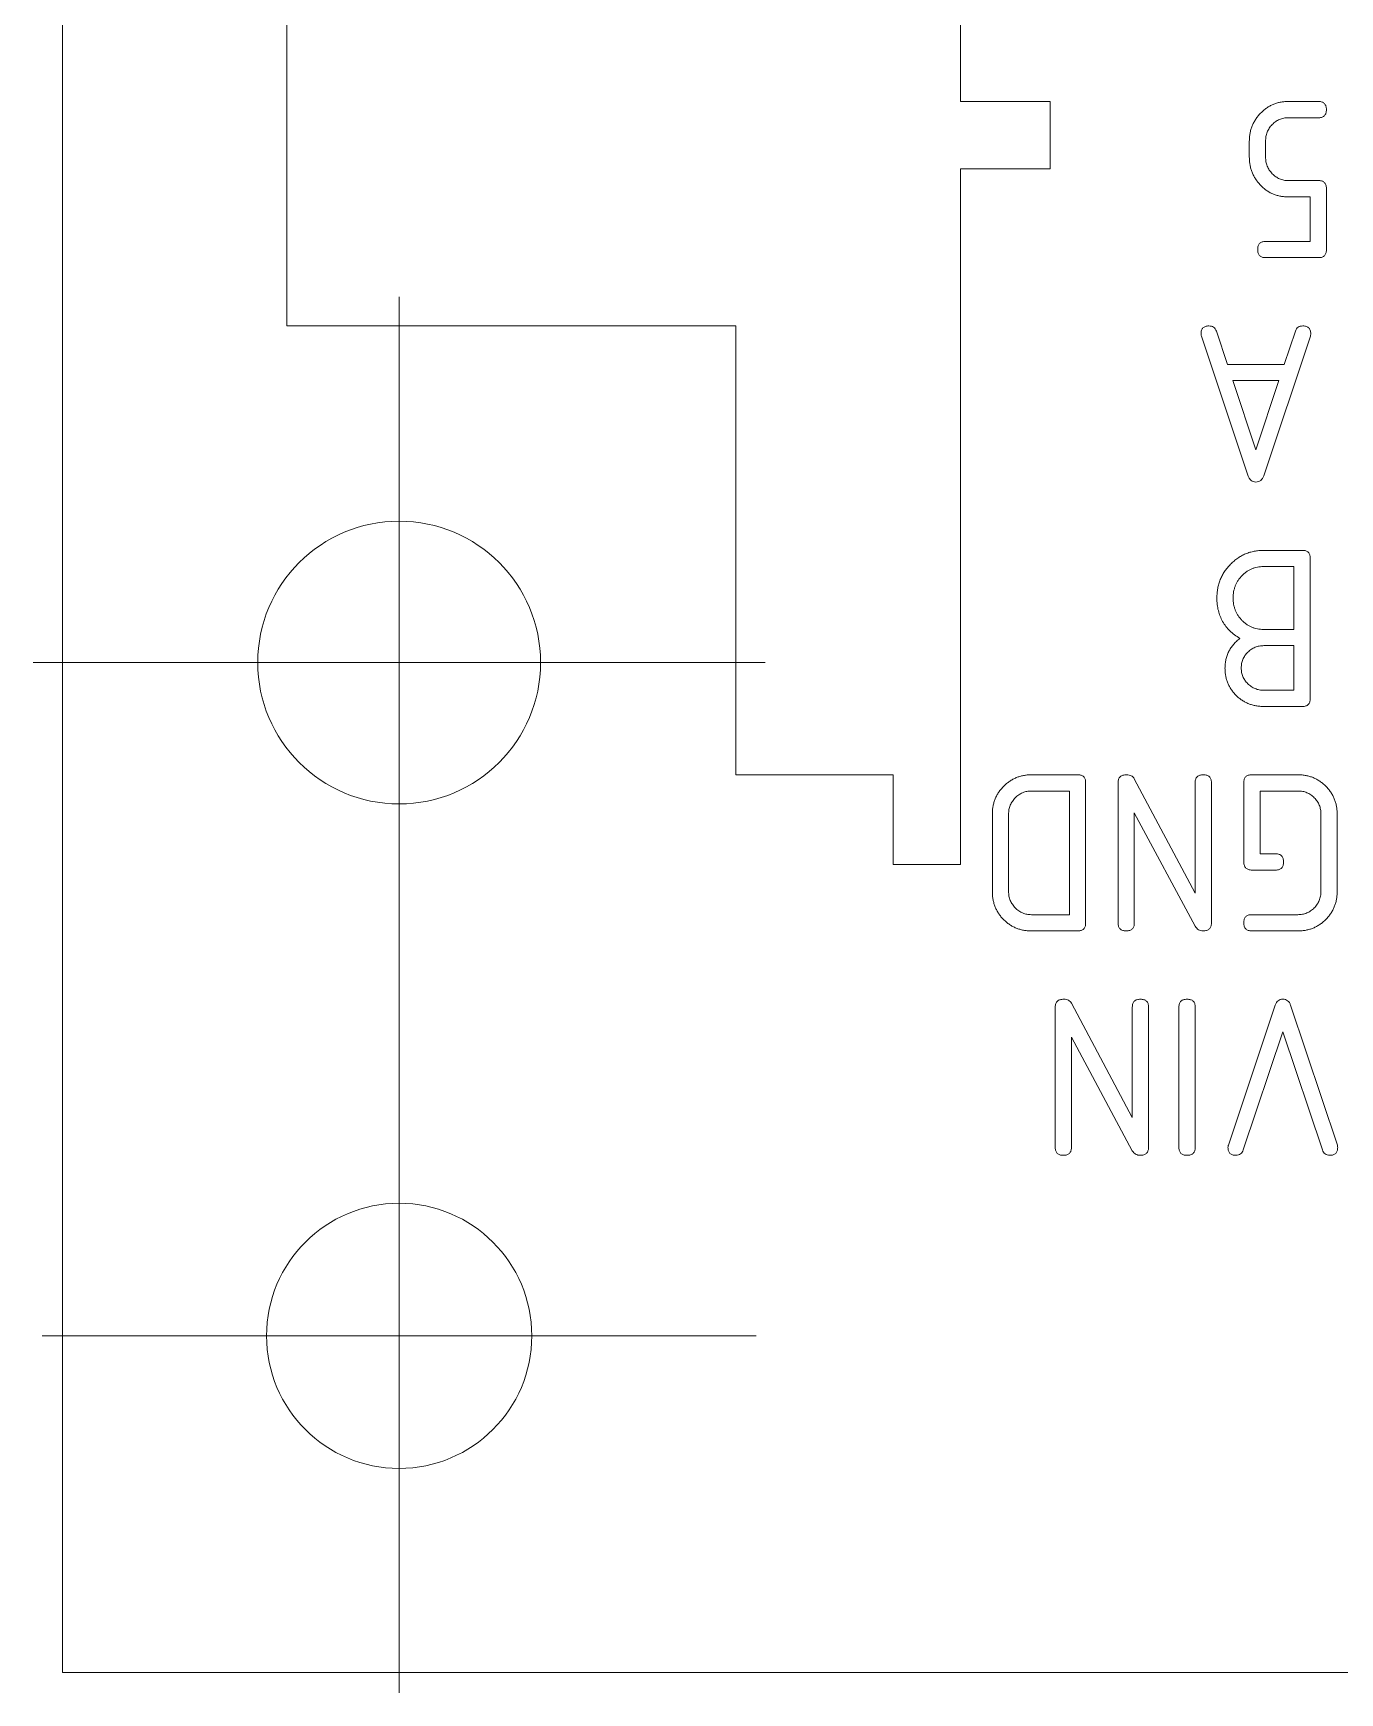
# Model space of a CAD drawing. Header units: inches. Extents: x 0.05 to 2.17, y 6.91 to 8.42.
# Drawn here: x 0.051 to 0.632, y 6.912 to 7.652 of the extents above; entities that cross this region are included whole.
import ezdxf

# ---------------------------------------------------------------- set-up
doc = ezdxf.new("R2010")
doc.units = ezdxf.units.IN
doc.header["$MEASUREMENT"] = 0

# ---------------------------------------------------------------- blocks, each defined once
blk = doc.blocks.new('SW_CENTERMARKSYMBOL_0')
at = {"color": 0, "linetype": 'Continuous', "lineweight": 0}
for p, q in [((0, 0.1), (0, 0.16299)), ((0, 0), (0, 0.1)), ((-0.1, 0), (-0.16299, 0)), ((0, 0), (-0.1, 0)), ((0, 0), (0, -0.1)), ((0, 0), (0.1, 0)), ((0.1, 0), (0.16299, 0)), ((0, -0.1), (0, -0.16299))]:
    blk.add_line(p, q, dxfattribs=at)
blk = doc.blocks.new('SW_CENTERMARKSYMBOL_2')
at = {"color": 0, "linetype": 'Continuous', "lineweight": 0}
for p, q in [((0, 0.1), (0, 0.15906)), ((0, 0), (0, 0.1)), ((-0.1, 0), (-0.15906, 0)), ((0, 0), (-0.1, 0)), ((0, 0), (0, -0.1)), ((0, 0), (0.1, 0)), ((0.1, 0), (0.15906, 0)), ((0, -0.1), (0, -0.15906))]:
    blk.add_line(p, q, dxfattribs=at)

msp = doc.modelspace()

# ---------------------------------------------------------------- linework, layer by layer
at = {"color": 7, "linetype": 'Continuous', "lineweight": 15}
for p, q in [((0.06353, 8.42152), (0.06353, 6.92152)), ((0.16353, 8.32152), (0.16353, 7.52152)), ((0.46353, 7.62152), (0.46353, 7.69152)), ((0.50353, 7.62152), (0.46353, 7.62152)), ((0.50353, 7.59152), (0.50353, 7.62152)), ((0.60935, 7.62152), (0.62309, 7.62152)), ((0.62313, 7.61429), (0.60958, 7.61429)), ((0.59219, 7.59674), (0.59219, 7.60383)), ((0.59942, 7.60379), (0.59942, 7.59679)), ((0.46353, 7.28152), (0.46353, 7.59152)), ((0.46353, 7.59152), (0.50353, 7.59152)), ((0.60958, 7.58629), (0.62313, 7.58629)), ((0.62652, 7.58286), (0.62652, 7.55539)), ((0.61929, 7.57906), (0.60913, 7.57906)), ((0.61929, 7.55918), (0.61929, 7.57906)), ((0.59942, 7.55918), (0.61929, 7.55918)), ((0.62313, 7.55196), (0.59942, 7.55196)), ((0.16353, 7.52152), (0.36353, 7.52152)), ((0.36353, 7.52152), (0.36353, 7.32152)), ((0.59167, 7.45464), (0.57084, 7.51693)), ((0.5775, 7.51917), (0.58252, 7.50435)), ((0.61938, 7.51693), (0.5986, 7.45475)), ((0.60769, 7.50435), (0.61271, 7.51917)), ((0.58252, 7.50435), (0.60769, 7.50435)), ((0.60536, 7.49713), (0.58485, 7.49713)), ((0.58485, 7.49713), (0.59511, 7.46636)), ((0.59511, 7.46636), (0.60536, 7.49713)), ((0.59851, 7.42152), (0.61583, 7.42152)), ((0.61929, 7.41804), (0.61929, 7.35543)), ((0.61206, 7.41429), (0.59851, 7.41429)), ((0.61206, 7.38629), (0.61206, 7.41429)), ((0.59851, 7.38629), (0.61206, 7.38629)), ((0.61206, 7.37906), (0.59864, 7.37906)), ((0.61206, 7.35918), (0.61206, 7.37906)), ((0.59864, 7.35918), (0.61206, 7.35918)), ((0.61585, 7.35196), (0.5986, 7.35196)), ((0.36353, 7.32152), (0.43353, 7.32152)), ((0.43353, 7.32152), (0.43353, 7.28152)), ((0.49506, 7.32152), (0.51583, 7.32152)), ((0.59321, 7.32152), (0.61399, 7.32152)), ((0.51206, 7.31429), (0.49513, 7.31429)), ((0.51206, 7.25918), (0.51206, 7.31429)), ((0.51929, 7.31804), (0.51929, 7.25543)), ((0.53374, 7.25543), (0.53374, 7.31804)), ((0.54097, 7.31978), (0.56807, 7.26883)), ((0.56807, 7.26883), (0.56807, 7.31804)), ((0.5753, 7.31804), (0.5753, 7.25543)), ((0.58975, 7.2826), (0.58975, 7.31797)), ((0.59698, 7.31429), (0.59698, 7.28629)), ((0.61392, 7.31429), (0.59698, 7.31429)), ((0.47774, 7.26935), (0.47774, 7.30413)), ((0.48496, 7.30396), (0.48496, 7.26952)), ((0.54097, 7.30461), (0.54097, 7.25543)), ((0.56807, 7.25402), (0.54097, 7.30461)), ((0.62408, 7.26952), (0.62408, 7.30396)), ((0.63131, 7.30413), (0.63131, 7.26935)), ((0.59698, 7.28629), (0.60395, 7.28629)), ((0.43353, 7.28152), (0.46353, 7.28152)), ((0.60395, 7.27906), (0.59337, 7.27906)), ((0.49513, 7.25918), (0.51206, 7.25918)), ((0.59318, 7.25918), (0.61377, 7.25918)), ((0.51583, 7.25196), (0.49506, 7.25196)), ((0.61399, 7.25196), (0.59321, 7.25196)), ((0.50574, 7.15543), (0.50574, 7.21804)), ((0.51297, 7.21978), (0.54007, 7.16883)), ((0.54007, 7.16883), (0.54007, 7.21804)), ((0.54729, 7.21804), (0.54729, 7.15543)), ((0.56084, 7.15543), (0.56084, 7.21804)), ((0.56807, 7.21804), (0.56807, 7.15543)), ((0.58285, 7.15655), (0.60368, 7.21883)), ((0.61056, 7.21883), (0.63139, 7.15655)), ((0.51297, 7.20461), (0.51297, 7.15543)), ((0.54007, 7.15402), (0.51297, 7.20461)), ((0.60713, 7.20698), (0.58951, 7.15433)), ((0.62473, 7.15433), (0.60713, 7.20698)), ((0.06353, 6.92152), (2.16353, 6.92152))]:
    msp.add_line(p, q, dxfattribs=at)
for centre, radius in [((0.21353, 7.37152), 0.06299), ((0.21353, 7.07152), 0.05906)]:
    msp.add_circle(centre, radius, dxfattribs=at)
for points, knots in [([(0.59219, 7.60383), (0.59221, 7.60443), (0.59224, 7.60561), (0.59247, 7.60736), (0.59287, 7.60903), (0.59342, 7.61064), (0.59413, 7.61218), (0.59502, 7.61363), (0.59603, 7.61504), (0.59721, 7.61635), (0.5985, 7.61755), (0.59985, 7.61863), (0.60129, 7.61952), (0.60278, 7.62024), (0.60433, 7.62081), (0.60594, 7.62122), (0.60763, 7.62146), (0.60877, 7.6215), (0.60935, 7.62152)], [0, 0, 0, 0, 0.066008, 0.129392, 0.191864, 0.25393, 0.315236, 0.377164, 0.440222, 0.505161, 0.570034, 0.632788, 0.694107, 0.754238, 0.814048, 0.874642, 0.936564, 1, 1, 1, 1]), ([(0.62309, 7.62152), (0.62336, 7.62151), (0.62386, 7.62149), (0.62457, 7.62132), (0.62518, 7.62104), (0.62568, 7.62063), (0.62607, 7.62011), (0.62634, 7.61947), (0.62649, 7.61872), (0.62651, 7.61819), (0.62652, 7.6179)], [0, 0, 0, 0, 0.141309, 0.266068, 0.38111, 0.490036, 0.601322, 0.719846, 0.851289, 1, 1, 1, 1]), ([(0.62652, 7.6179), (0.62651, 7.61762), (0.62649, 7.61709), (0.62634, 7.61634), (0.62607, 7.6157), (0.62569, 7.61517), (0.6252, 7.61477), (0.6246, 7.61448), (0.6239, 7.61432), (0.62339, 7.6143), (0.62313, 7.61429)], [0, 0, 0, 0, 0.149633, 0.28189, 0.40115, 0.511651, 0.621251, 0.734765, 0.860297, 1, 1, 1, 1]), ([(0.60958, 7.61429), (0.60923, 7.61428), (0.60855, 7.61427), (0.60754, 7.61412), (0.60657, 7.61388), (0.60564, 7.61354), (0.60475, 7.61311), (0.60391, 7.6126), (0.60311, 7.61196), (0.60211, 7.61102), (0.60104, 7.60968), (0.60008, 7.60787), (0.59952, 7.60588), (0.59945, 7.6045), (0.59942, 7.60379)], [0, 0, 0, 0, 0.064232, 0.126417, 0.187208, 0.248116, 0.307852, 0.368989, 0.430755, 0.495174, 0.621683, 0.745045, 0.869419, 1, 1, 1, 1]), ([(0.60913, 7.57906), (0.60855, 7.57908), (0.60742, 7.57911), (0.60575, 7.57935), (0.60414, 7.57976), (0.6026, 7.58033), (0.60114, 7.58107), (0.59972, 7.58197), (0.59839, 7.58303), (0.59712, 7.58424), (0.59598, 7.58557), (0.59495, 7.58696), (0.5941, 7.58843), (0.59341, 7.58998), (0.59285, 7.59157), (0.59248, 7.59324), (0.59222, 7.59497), (0.5922, 7.59615), (0.59219, 7.59674)], [0, 0, 0, 0, 0.063327, 0.125135, 0.185617, 0.245326, 0.305609, 0.366446, 0.429197, 0.493734, 0.558796, 0.622261, 0.68406, 0.746018, 0.807993, 0.870245, 0.934107, 1, 1, 1, 1]), ([(0.59942, 7.59679), (0.59945, 7.59609), (0.59951, 7.59471), (0.60011, 7.59274), (0.60105, 7.59093), (0.60214, 7.58959), (0.60314, 7.58863), (0.60395, 7.58802), (0.60478, 7.58746), (0.60568, 7.58705), (0.6066, 7.5867), (0.60756, 7.58647), (0.60855, 7.5863), (0.60924, 7.58629), (0.60958, 7.58629)], [0, 0, 0, 0, 0.129151, 0.253216, 0.376863, 0.504885, 0.569453, 0.632048, 0.693054, 0.753711, 0.813944, 0.874032, 0.936488, 1, 1, 1, 1]), ([(0.62313, 7.58629), (0.62339, 7.58627), (0.62389, 7.58625), (0.6246, 7.5861), (0.6252, 7.58583), (0.62569, 7.58544), (0.62607, 7.58494), (0.62633, 7.58434), (0.62649, 7.58363), (0.62651, 7.58312), (0.62652, 7.58286)], [0, 0, 0, 0, 0.1435043, 0.2718685, 0.3873732, 0.4983488, 0.6077531, 0.7255818, 0.8539461, 1, 1, 1, 1]), ([(0.59593, 7.55557), (0.59594, 7.55585), (0.59596, 7.55639), (0.59611, 7.55714), (0.5964, 7.55777), (0.59678, 7.5583), (0.59728, 7.55871), (0.5979, 7.55899), (0.59863, 7.55916), (0.59914, 7.55918), (0.59942, 7.55918)], [0, 0, 0, 0, 0.147514, 0.2779, 0.396465, 0.506856, 0.614905, 0.731241, 0.857381, 1, 1, 1, 1]), ([(0.59942, 7.55196), (0.59914, 7.55197), (0.59863, 7.55198), (0.5979, 7.55216), (0.59728, 7.55243), (0.59678, 7.55285), (0.5964, 7.55337), (0.59611, 7.554), (0.59596, 7.55476), (0.59594, 7.55529), (0.59593, 7.55557)], [0, 0, 0, 0, 0.142619, 0.268759, 0.385095, 0.493144, 0.603535, 0.7221, 0.852486, 1, 1, 1, 1]), ([(0.62652, 7.55539), (0.62651, 7.55512), (0.62649, 7.55461), (0.62633, 7.5539), (0.62607, 7.5533), (0.62569, 7.5528), (0.6252, 7.55241), (0.6246, 7.55214), (0.62389, 7.55199), (0.62339, 7.55197), (0.62313, 7.55196)], [0, 0, 0, 0, 0.146054, 0.274418, 0.392247, 0.501651, 0.612627, 0.728131, 0.856496, 1, 1, 1, 1]), ([(0.57068, 7.51804), (0.57069, 7.51832), (0.57071, 7.51883), (0.57086, 7.51956), (0.57115, 7.52016), (0.57153, 7.52067), (0.57204, 7.52105), (0.57265, 7.52134), (0.57338, 7.52148), (0.57389, 7.5215), (0.57417, 7.52152)], [0, 0, 0, 0, 0.145484, 0.273597, 0.390006, 0.500622, 0.60773, 0.726403, 0.854516, 1, 1, 1, 1]), ([(0.57417, 7.52152), (0.57456, 7.52149), (0.5753, 7.52145), (0.5763, 7.52099), (0.57707, 7.52021), (0.57735, 7.51953), (0.5775, 7.51917)], [0, 0, 0, 0, 0.265909, 0.503544, 0.737997, 1, 1, 1, 1]), ([(0.61271, 7.51917), (0.61286, 7.51953), (0.61314, 7.52021), (0.61391, 7.52099), (0.61491, 7.52145), (0.61565, 7.52149), (0.61604, 7.52152)], [0, 0, 0, 0, 0.2620028, 0.4964558, 0.7340913, 1, 1, 1, 1]), ([(0.61604, 7.52152), (0.61632, 7.5215), (0.61683, 7.52148), (0.61756, 7.52134), (0.61817, 7.52105), (0.61868, 7.52067), (0.61906, 7.52016), (0.61935, 7.51956), (0.6195, 7.51883), (0.61952, 7.51832), (0.61953, 7.51804)], [0, 0, 0, 0, 0.1454843, 0.2735968, 0.39227, 0.4993777, 0.6099942, 0.7264032, 0.8545157, 1, 1, 1, 1]), ([(0.57084, 7.51693), (0.57079, 7.5171), (0.5707, 7.51747), (0.57069, 7.51784), (0.57068, 7.51804)], [0, 0, 0, 0, 0.4734122, 1, 1, 1, 1]), ([(0.61953, 7.51804), (0.61952, 7.51784), (0.61951, 7.51747), (0.61942, 7.5171), (0.61938, 7.51693)], [0, 0, 0, 0, 0.5265878, 1, 1, 1, 1]), ([(0.59511, 7.45196), (0.59471, 7.45199), (0.59395, 7.45204), (0.59293, 7.4526), (0.59212, 7.45348), (0.59183, 7.45424), (0.59167, 7.45464)], [0, 0, 0, 0, 0.252226, 0.483635, 0.724186, 1, 1, 1, 1]), ([(0.5986, 7.45475), (0.59843, 7.45433), (0.59812, 7.45354), (0.5973, 7.45263), (0.59628, 7.45203), (0.59551, 7.45198), (0.59511, 7.45196)], [0, 0, 0, 0, 0.282814, 0.524334, 0.753396, 1, 1, 1, 1]), ([(0.57774, 7.40033), (0.57776, 7.40105), (0.5778, 7.40246), (0.57808, 7.40454), (0.57857, 7.40654), (0.57923, 7.40847), (0.58008, 7.41032), (0.58113, 7.41208), (0.58239, 7.41374), (0.58379, 7.41533), (0.58535, 7.41677), (0.58699, 7.41805), (0.58872, 7.41912), (0.59052, 7.42), (0.59241, 7.42067), (0.59437, 7.42118), (0.59642, 7.42146), (0.59781, 7.4215), (0.59851, 7.42152)], [0, 0, 0, 0, 0.065084, 0.128539, 0.190577, 0.252124, 0.313366, 0.375131, 0.438093, 0.502919, 0.567688, 0.630487, 0.691378, 0.752212, 0.812691, 0.873587, 0.935771, 1, 1, 1, 1]), ([(0.61583, 7.42152), (0.6161, 7.4215), (0.61661, 7.42148), (0.61733, 7.42134), (0.61793, 7.42104), (0.61846, 7.42068), (0.61884, 7.42016), (0.61911, 7.41955), (0.61926, 7.41883), (0.61928, 7.41832), (0.61929, 7.41804)], [0, 0, 0, 0, 0.143536, 0.272139, 0.388994, 0.498518, 0.609558, 0.725355, 0.853958, 1, 1, 1, 1]), ([(0.59851, 7.41429), (0.59805, 7.41428), (0.59713, 7.41427), (0.59578, 7.41405), (0.59449, 7.41375), (0.59326, 7.41329), (0.59206, 7.41274), (0.59095, 7.41201), (0.58986, 7.4112), (0.58887, 7.41023), (0.58796, 7.4092), (0.58715, 7.4081), (0.58649, 7.40693), (0.58592, 7.40572), (0.58549, 7.40444), (0.58518, 7.4031), (0.58499, 7.40171), (0.58497, 7.40077), (0.58496, 7.40029)], [0, 0, 0, 0, 0.064396, 0.126806, 0.187654, 0.247902, 0.30837, 0.369135, 0.43127, 0.495166, 0.55918, 0.621968, 0.683397, 0.744178, 0.80666, 0.869404, 0.933656, 1, 1, 1, 1]), ([(0.58803, 7.38229), (0.58721, 7.3828), (0.58561, 7.3838), (0.5835, 7.3856), (0.58172, 7.38759), (0.58025, 7.38976), (0.57913, 7.39214), (0.57833, 7.3947), (0.57781, 7.39745), (0.57776, 7.39935), (0.57774, 7.40033)], [0, 0, 0, 0, 0.132444, 0.258043, 0.379321, 0.498503, 0.617298, 0.739303, 0.866051, 1, 1, 1, 1]), ([(0.58496, 7.40029), (0.58497, 7.39981), (0.58499, 7.39886), (0.58518, 7.39747), (0.58549, 7.39613), (0.58593, 7.39485), (0.58648, 7.39363), (0.58715, 7.39246), (0.58796, 7.39136), (0.58887, 7.39032), (0.58987, 7.38938), (0.59094, 7.38855), (0.59207, 7.38784), (0.59326, 7.38729), (0.59449, 7.38682), (0.59578, 7.38652), (0.59713, 7.38631), (0.59805, 7.38629), (0.59851, 7.38629)], [0, 0, 0, 0, 0.06633, 0.130568, 0.193932, 0.255785, 0.317145, 0.37856, 0.441335, 0.505336, 0.56877, 0.631289, 0.691696, 0.752151, 0.812386, 0.873221, 0.935618, 1, 1, 1, 1]), ([(0.58135, 7.36901), (0.58137, 7.36967), (0.5814, 7.37098), (0.58174, 7.3729), (0.58226, 7.37471), (0.58298, 7.37644), (0.58394, 7.37806), (0.58509, 7.37958), (0.58645, 7.38102), (0.58749, 7.38186), (0.58803, 7.38229)], [0, 0, 0, 0, 0.129055, 0.254245, 0.376048, 0.496086, 0.616966, 0.739648, 0.867031, 1, 1, 1, 1]), ([(0.59864, 7.37906), (0.59797, 7.37902), (0.59666, 7.37896), (0.59476, 7.3784), (0.59303, 7.37746), (0.59149, 7.3762), (0.59021, 7.37468), (0.58925, 7.37298), (0.58868, 7.3711), (0.58861, 7.36979), (0.58858, 7.36912)], [0, 0, 0, 0, 0.128105, 0.250646, 0.374043, 0.501729, 0.628606, 0.750856, 0.87279, 1, 1, 1, 1]), ([(0.5986, 7.35196), (0.598, 7.35197), (0.59684, 7.35199), (0.59512, 7.35225), (0.59347, 7.35262), (0.59189, 7.35316), (0.59038, 7.35385), (0.58895, 7.35471), (0.58759, 7.35571), (0.58632, 7.35687), (0.58515, 7.35812), (0.58414, 7.35948), (0.58328, 7.36089), (0.58256, 7.36238), (0.58203, 7.36394), (0.58163, 7.36556), (0.58141, 7.36726), (0.58137, 7.36842), (0.58135, 7.36901)], [0, 0, 0, 0, 0.065804, 0.129568, 0.192228, 0.253454, 0.314393, 0.375699, 0.438008, 0.501932, 0.565821, 0.627712, 0.688839, 0.749528, 0.81026, 0.871519, 0.934694, 1, 1, 1, 1]), ([(0.58858, 7.36912), (0.58861, 7.36845), (0.58867, 7.36715), (0.58926, 7.36527), (0.5902, 7.36356), (0.59149, 7.36205), (0.59302, 7.36078), (0.59476, 7.35986), (0.59665, 7.35928), (0.59797, 7.35922), (0.59864, 7.35918)], [0, 0, 0, 0, 0.127241, 0.248344, 0.371411, 0.498319, 0.626035, 0.74904, 0.871864, 1, 1, 1, 1]), ([(0.61929, 7.35543), (0.61928, 7.35516), (0.61926, 7.35464), (0.61911, 7.35392), (0.61884, 7.35331), (0.61845, 7.35282), (0.61795, 7.35242), (0.61735, 7.35214), (0.61663, 7.35199), (0.61612, 7.35197), (0.61585, 7.35196)], [0, 0, 0, 0, 0.146399, 0.275317, 0.391397, 0.500726, 0.610055, 0.727195, 0.856113, 1, 1, 1, 1]), ([(0.47774, 7.30413), (0.47776, 7.30471), (0.47779, 7.30588), (0.47802, 7.30759), (0.47841, 7.30924), (0.47899, 7.31081), (0.47969, 7.31233), (0.48056, 7.31378), (0.48159, 7.31515), (0.48278, 7.31644), (0.48405, 7.31763), (0.48543, 7.31866), (0.48687, 7.31955), (0.48838, 7.32027), (0.48996, 7.32082), (0.4916, 7.32122), (0.4933, 7.32146), (0.49447, 7.3215), (0.49506, 7.32152)], [0, 0, 0, 0, 0.064691, 0.127784, 0.18947, 0.250461, 0.311514, 0.37295, 0.435706, 0.500105, 0.564853, 0.627609, 0.688871, 0.750145, 0.810963, 0.872146, 0.935309, 1, 1, 1, 1]), ([(0.51583, 7.32152), (0.5161, 7.3215), (0.51661, 7.32148), (0.51733, 7.32134), (0.51793, 7.32104), (0.51846, 7.32068), (0.51884, 7.32016), (0.51911, 7.31955), (0.51926, 7.31883), (0.51928, 7.31832), (0.51929, 7.31804)], [0, 0, 0, 0, 0.143536, 0.272139, 0.388994, 0.498518, 0.609558, 0.725355, 0.853958, 1, 1, 1, 1]), ([(0.53374, 7.31804), (0.53375, 7.31832), (0.53377, 7.31884), (0.53395, 7.31956), (0.53426, 7.32017), (0.53468, 7.32068), (0.53527, 7.32105), (0.53593, 7.32134), (0.53673, 7.32148), (0.5373, 7.3215), (0.5376, 7.32152)], [0, 0, 0, 0, 0.138088, 0.260796, 0.372328, 0.481819, 0.593149, 0.714469, 0.847692, 1, 1, 1, 1]), ([(0.5376, 7.32152), (0.53796, 7.3215), (0.53865, 7.32146), (0.53961, 7.32112), (0.54042, 7.32057), (0.54078, 7.32005), (0.54097, 7.31978)], [0, 0, 0, 0, 0.275082, 0.520084, 0.754715, 1, 1, 1, 1]), ([(0.56807, 7.31804), (0.56808, 7.31832), (0.5681, 7.31883), (0.56827, 7.31955), (0.56855, 7.32017), (0.56895, 7.32068), (0.56949, 7.32105), (0.57012, 7.32134), (0.57087, 7.32148), (0.5714, 7.3215), (0.57168, 7.32152)], [0, 0, 0, 0, 0.142872, 0.269235, 0.383554, 0.493703, 0.602832, 0.721608, 0.852224, 1, 1, 1, 1]), ([(0.57168, 7.32152), (0.57197, 7.3215), (0.5725, 7.32148), (0.57325, 7.32134), (0.57388, 7.32105), (0.57442, 7.32068), (0.57481, 7.32017), (0.5751, 7.31955), (0.57527, 7.31883), (0.57529, 7.31832), (0.5753, 7.31804)], [0, 0, 0, 0, 0.147776, 0.278392, 0.397168, 0.506297, 0.616446, 0.730765, 0.857128, 1, 1, 1, 1]), ([(0.58975, 7.31797), (0.58976, 7.31825), (0.58978, 7.31877), (0.58993, 7.31951), (0.5902, 7.32013), (0.5906, 7.32065), (0.5911, 7.32105), (0.59172, 7.32132), (0.59243, 7.32149), (0.59294, 7.32151), (0.59321, 7.32152)], [0, 0, 0, 0, 0.1471021, 0.2768844, 0.3938255, 0.5037852, 0.6152817, 0.7299519, 0.8578612, 1, 1, 1, 1]), ([(0.61399, 7.32152), (0.61458, 7.3215), (0.61574, 7.32146), (0.61745, 7.32122), (0.61909, 7.32082), (0.62066, 7.32028), (0.62216, 7.31954), (0.62361, 7.31867), (0.62497, 7.31763), (0.62625, 7.31644), (0.62744, 7.31515), (0.62847, 7.31378), (0.62936, 7.31233), (0.63005, 7.31081), (0.63063, 7.30924), (0.63103, 7.30759), (0.63125, 7.30588), (0.63129, 7.30471), (0.63131, 7.30413)], [0, 0, 0, 0, 0.0647018, 0.1278755, 0.1890697, 0.2498981, 0.3107154, 0.3724294, 0.4347833, 0.4995429, 0.5639528, 0.626719, 0.688433, 0.749496, 0.8104977, 0.8721943, 0.9352982, 1, 1, 1, 1]), ([(0.49513, 7.31429), (0.49478, 7.31428), (0.4941, 7.31427), (0.4931, 7.31412), (0.49214, 7.31388), (0.49122, 7.31354), (0.49033, 7.31312), (0.48949, 7.31259), (0.48869, 7.31197), (0.48768, 7.31104), (0.48661, 7.30972), (0.48565, 7.30794), (0.48506, 7.306), (0.485, 7.30465), (0.48496, 7.30396)], [0, 0, 0, 0, 0.0640398, 0.1268868, 0.1874744, 0.2482076, 0.3093695, 0.3704119, 0.4335272, 0.4980332, 0.6257554, 0.7481073, 0.8715221, 1, 1, 1, 1]), ([(0.62408, 7.30396), (0.62405, 7.30466), (0.62398, 7.30602), (0.62341, 7.30798), (0.62246, 7.30975), (0.62139, 7.31107), (0.62039, 7.31199), (0.61959, 7.31261), (0.61874, 7.31313), (0.61786, 7.31356), (0.61693, 7.31388), (0.61596, 7.31412), (0.61495, 7.31427), (0.61426, 7.31428), (0.61392, 7.31429)], [0, 0, 0, 0, 0.129962, 0.252882, 0.375759, 0.501993, 0.566369, 0.62813, 0.689792, 0.750042, 0.811181, 0.872495, 0.935215, 1, 1, 1, 1]), ([(0.60395, 7.28629), (0.60422, 7.28628), (0.60475, 7.28626), (0.60547, 7.28609), (0.60609, 7.2858), (0.6066, 7.2854), (0.60698, 7.28487), (0.60727, 7.28424), (0.60742, 7.28349), (0.60744, 7.28295), (0.60745, 7.28267)], [0, 0, 0, 0, 0.142325, 0.270585, 0.384466, 0.494192, 0.604355, 0.722675, 0.852791, 1, 1, 1, 1]), ([(0.59337, 7.27906), (0.59308, 7.27907), (0.59255, 7.27908), (0.5918, 7.27926), (0.59116, 7.27952), (0.59064, 7.27993), (0.59023, 7.28044), (0.58995, 7.28106), (0.58978, 7.2818), (0.58976, 7.28232), (0.58975, 7.2826)], [0, 0, 0, 0, 0.146378, 0.276285, 0.39295, 0.503968, 0.613075, 0.728515, 0.856051, 1, 1, 1, 1]), ([(0.60745, 7.28267), (0.60744, 7.28239), (0.60742, 7.28186), (0.60727, 7.2811), (0.60698, 7.28047), (0.6066, 7.27994), (0.60609, 7.27954), (0.60547, 7.27925), (0.60475, 7.27909), (0.60422, 7.27907), (0.60395, 7.27906)], [0, 0, 0, 0, 0.147209, 0.277325, 0.395645, 0.505808, 0.615534, 0.729415, 0.857675, 1, 1, 1, 1]), ([(0.49506, 7.25196), (0.49446, 7.25198), (0.49329, 7.25201), (0.49156, 7.25224), (0.48991, 7.25263), (0.48833, 7.25319), (0.48681, 7.25389), (0.48537, 7.25477), (0.48401, 7.2558), (0.48272, 7.25696), (0.48157, 7.25825), (0.48054, 7.25963), (0.47968, 7.26107), (0.47897, 7.26259), (0.47841, 7.26418), (0.47801, 7.26584), (0.47779, 7.26757), (0.47776, 7.26875), (0.47774, 7.26935)], [0, 0, 0, 0, 0.065585, 0.128546, 0.190604, 0.251295, 0.312219, 0.373084, 0.435708, 0.499243, 0.56316, 0.625475, 0.686783, 0.747707, 0.808884, 0.870942, 0.934415, 1, 1, 1, 1]), ([(0.48496, 7.26952), (0.485, 7.26883), (0.48506, 7.26747), (0.48565, 7.26553), (0.4866, 7.26374), (0.4879, 7.26217), (0.48944, 7.26083), (0.49121, 7.2599), (0.49311, 7.25927), (0.49444, 7.25921), (0.49513, 7.25918)], [0, 0, 0, 0, 0.128517, 0.251969, 0.375131, 0.502892, 0.630423, 0.75204, 0.87323, 1, 1, 1, 1]), ([(0.61377, 7.25918), (0.61413, 7.25919), (0.61482, 7.25921), (0.61585, 7.25935), (0.61683, 7.25959), (0.61777, 7.25993), (0.61867, 7.26036), (0.61953, 7.26087), (0.62034, 7.26149), (0.62135, 7.26243), (0.62244, 7.26374), (0.62339, 7.26553), (0.62398, 7.26747), (0.62405, 7.26883), (0.62408, 7.26952)], [0, 0, 0, 0, 0.0652511, 0.1284428, 0.1902195, 0.2520879, 0.3127474, 0.3735749, 0.4368623, 0.5008385, 0.6280623, 0.7501761, 0.8725773, 1, 1, 1, 1]), ([(0.63131, 7.26935), (0.63129, 7.26876), (0.63125, 7.2676), (0.63103, 7.26588), (0.63063, 7.26423), (0.63005, 7.26266), (0.62936, 7.26114), (0.62847, 7.2597), (0.62743, 7.25832), (0.62626, 7.25702), (0.62497, 7.25585), (0.62361, 7.2548), (0.62216, 7.25393), (0.62066, 7.2532), (0.61909, 7.25265), (0.61745, 7.25225), (0.61574, 7.25201), (0.61458, 7.25198), (0.61399, 7.25196)], [0, 0, 0, 0, 0.0647, 0.127801, 0.189496, 0.250496, 0.311557, 0.373269, 0.436033, 0.500823, 0.565231, 0.627583, 0.689295, 0.75011, 0.810937, 0.872129, 0.9353, 1, 1, 1, 1]), ([(0.51929, 7.25543), (0.51928, 7.25516), (0.51926, 7.25464), (0.51911, 7.25392), (0.51884, 7.25331), (0.51845, 7.25281), (0.51794, 7.25243), (0.51733, 7.25213), (0.51661, 7.25199), (0.5161, 7.25197), (0.51583, 7.25196)], [0, 0, 0, 0, 0.146109, 0.274772, 0.390622, 0.499735, 0.610826, 0.727735, 0.856398, 1, 1, 1, 1]), ([(0.53736, 7.25196), (0.53708, 7.25197), (0.53654, 7.25199), (0.53579, 7.25214), (0.53516, 7.25242), (0.53463, 7.25281), (0.53422, 7.25331), (0.53394, 7.25392), (0.53377, 7.25464), (0.53375, 7.25516), (0.53374, 7.25543)], [0, 0, 0, 0, 0.147843, 0.278518, 0.397347, 0.507983, 0.616273, 0.730643, 0.857063, 1, 1, 1, 1]), ([(0.54097, 7.25543), (0.54096, 7.25516), (0.54094, 7.25464), (0.54078, 7.25392), (0.54049, 7.25331), (0.54008, 7.25281), (0.53956, 7.25242), (0.53893, 7.25214), (0.53817, 7.25199), (0.53764, 7.25197), (0.53736, 7.25196)], [0, 0, 0, 0, 0.1429367, 0.2693567, 0.3837272, 0.4920167, 0.602653, 0.7214818, 0.8521574, 1, 1, 1, 1]), ([(0.5753, 7.25543), (0.57529, 7.25516), (0.57528, 7.25464), (0.57508, 7.25392), (0.57481, 7.2533), (0.57438, 7.25281), (0.57383, 7.25242), (0.57317, 7.25214), (0.57239, 7.25199), (0.57184, 7.25197), (0.57154, 7.25196)], [0, 0, 0, 0, 0.140084, 0.264566, 0.376654, 0.48433, 0.596651, 0.717513, 0.850299, 1, 1, 1, 1]), ([(0.58975, 7.25557), (0.58976, 7.25585), (0.58978, 7.25639), (0.58993, 7.25714), (0.5902, 7.25777), (0.59059, 7.2583), (0.59109, 7.25871), (0.5917, 7.25899), (0.59241, 7.25916), (0.59291, 7.25918), (0.59318, 7.25918)], [0, 0, 0, 0, 0.148711, 0.280154, 0.398678, 0.509964, 0.61889, 0.733932, 0.858691, 1, 1, 1, 1]), ([(0.59321, 7.25196), (0.59294, 7.25197), (0.59243, 7.25199), (0.59171, 7.25215), (0.5911, 7.25244), (0.59059, 7.25284), (0.5902, 7.25337), (0.58993, 7.25401), (0.58978, 7.25476), (0.58976, 7.25529), (0.58975, 7.25557)], [0, 0, 0, 0, 0.140701, 0.267316, 0.381863, 0.492231, 0.603038, 0.721052, 0.851929, 1, 1, 1, 1]), ([(0.57154, 7.25196), (0.57119, 7.25198), (0.5705, 7.25202), (0.56954, 7.25245), (0.5687, 7.2531), (0.56829, 7.2537), (0.56807, 7.25402)], [0, 0, 0, 0, 0.248928, 0.488334, 0.73084, 1, 1, 1, 1]), ([(0.50574, 7.21804), (0.50575, 7.21832), (0.50576, 7.21884), (0.50595, 7.21956), (0.50625, 7.22017), (0.50668, 7.22068), (0.50726, 7.22105), (0.50793, 7.22134), (0.50873, 7.22148), (0.50929, 7.2215), (0.50959, 7.22152)], [0, 0, 0, 0, 0.138088, 0.260796, 0.372328, 0.481819, 0.593149, 0.714469, 0.847692, 1, 1, 1, 1]), ([(0.50959, 7.22152), (0.50996, 7.2215), (0.51065, 7.22146), (0.5116, 7.22112), (0.51241, 7.22057), (0.51278, 7.22005), (0.51297, 7.21978)], [0, 0, 0, 0, 0.275082, 0.520084, 0.754715, 1, 1, 1, 1]), ([(0.54007, 7.21804), (0.54008, 7.21832), (0.5401, 7.21883), (0.54026, 7.21955), (0.54055, 7.22017), (0.54095, 7.22068), (0.54149, 7.22105), (0.54211, 7.22134), (0.54287, 7.22148), (0.5434, 7.2215), (0.54368, 7.22152)], [0, 0, 0, 0, 0.142872, 0.269235, 0.383554, 0.493703, 0.602832, 0.721608, 0.852224, 1, 1, 1, 1]), ([(0.54368, 7.22152), (0.54396, 7.2215), (0.5445, 7.22148), (0.54525, 7.22134), (0.54588, 7.22105), (0.54642, 7.22068), (0.54681, 7.22017), (0.5471, 7.21955), (0.54727, 7.21883), (0.54729, 7.21832), (0.54729, 7.21804)], [0, 0, 0, 0, 0.147776, 0.278392, 0.397168, 0.506297, 0.616446, 0.730765, 0.857128, 1, 1, 1, 1]), ([(0.56084, 7.21804), (0.56085, 7.21832), (0.56087, 7.21883), (0.56104, 7.21955), (0.56133, 7.22017), (0.56172, 7.22068), (0.56226, 7.22105), (0.56289, 7.22134), (0.56364, 7.22148), (0.56418, 7.2215), (0.56446, 7.22152)], [0, 0, 0, 0, 0.142872, 0.269235, 0.383554, 0.493703, 0.602832, 0.721608, 0.852224, 1, 1, 1, 1]), ([(0.56446, 7.22152), (0.56474, 7.2215), (0.56527, 7.22148), (0.56603, 7.22134), (0.56665, 7.22105), (0.56719, 7.22068), (0.56759, 7.22017), (0.56788, 7.21955), (0.56804, 7.21883), (0.56806, 7.21832), (0.56807, 7.21804)], [0, 0, 0, 0, 0.147776, 0.278392, 0.397168, 0.506297, 0.616446, 0.730765, 0.857128, 1, 1, 1, 1]), ([(0.60368, 7.21883), (0.60384, 7.21924), (0.60414, 7.22), (0.60494, 7.22089), (0.60597, 7.22143), (0.60673, 7.22149), (0.60713, 7.22152)], [0, 0, 0, 0, 0.275584, 0.51816, 0.747985, 1, 1, 1, 1]), ([(0.60713, 7.22152), (0.60752, 7.22149), (0.60827, 7.22143), (0.6093, 7.22089), (0.6101, 7.22), (0.6104, 7.21924), (0.61056, 7.21883)], [0, 0, 0, 0, 0.249784, 0.480295, 0.723594, 1, 1, 1, 1]), ([(0.50935, 7.15196), (0.50907, 7.15197), (0.50854, 7.15199), (0.50779, 7.15214), (0.50715, 7.15242), (0.50663, 7.15281), (0.50622, 7.15331), (0.50594, 7.15392), (0.50577, 7.15464), (0.50575, 7.15516), (0.50574, 7.15543)], [0, 0, 0, 0, 0.147843, 0.278518, 0.397347, 0.507983, 0.616273, 0.730643, 0.857063, 1, 1, 1, 1]), ([(0.51297, 7.15543), (0.51296, 7.15516), (0.51294, 7.15464), (0.51277, 7.15392), (0.51249, 7.15331), (0.51208, 7.15281), (0.51155, 7.15242), (0.51092, 7.15214), (0.51017, 7.15199), (0.50964, 7.15197), (0.50935, 7.15196)], [0, 0, 0, 0, 0.142937, 0.269357, 0.383727, 0.492017, 0.602653, 0.721482, 0.852157, 1, 1, 1, 1]), ([(0.54354, 7.15196), (0.54319, 7.15198), (0.5425, 7.15202), (0.54154, 7.15245), (0.54069, 7.1531), (0.54028, 7.1537), (0.54007, 7.15402)], [0, 0, 0, 0, 0.248928, 0.488334, 0.73084, 1, 1, 1, 1]), ([(0.54729, 7.15543), (0.54729, 7.15516), (0.54727, 7.15464), (0.54708, 7.15392), (0.5468, 7.1533), (0.54637, 7.15281), (0.54582, 7.15242), (0.54516, 7.15214), (0.54438, 7.15199), (0.54383, 7.15197), (0.54354, 7.15196)], [0, 0, 0, 0, 0.140084, 0.264566, 0.376654, 0.48433, 0.596651, 0.717513, 0.850299, 1, 1, 1, 1]), ([(0.56446, 7.15196), (0.56418, 7.15197), (0.56364, 7.15199), (0.56289, 7.15214), (0.56226, 7.15242), (0.56173, 7.15281), (0.56132, 7.15331), (0.56104, 7.15392), (0.56087, 7.15464), (0.56085, 7.15516), (0.56084, 7.15543)], [0, 0, 0, 0, 0.147843, 0.278518, 0.397347, 0.507983, 0.616273, 0.730643, 0.857063, 1, 1, 1, 1]), ([(0.56807, 7.15543), (0.56806, 7.15516), (0.56804, 7.15464), (0.56788, 7.15392), (0.56759, 7.15331), (0.56718, 7.15281), (0.56666, 7.15242), (0.56603, 7.15214), (0.56527, 7.15199), (0.56474, 7.15197), (0.56446, 7.15196)], [0, 0, 0, 0, 0.142937, 0.269357, 0.383727, 0.492017, 0.602653, 0.721482, 0.852157, 1, 1, 1, 1]), ([(0.58269, 7.15543), (0.5827, 7.15563), (0.58271, 7.15601), (0.58281, 7.15637), (0.58285, 7.15655)], [0, 0, 0, 0, 0.526588, 1, 1, 1, 1]), ([(0.58618, 7.15196), (0.58591, 7.15197), (0.58539, 7.15199), (0.58467, 7.15214), (0.58405, 7.15242), (0.58355, 7.15282), (0.58316, 7.15331), (0.58287, 7.15392), (0.58273, 7.15464), (0.58271, 7.15516), (0.58269, 7.15543)], [0, 0, 0, 0, 0.145547, 0.273715, 0.39244, 0.501133, 0.609826, 0.726285, 0.854453, 1, 1, 1, 1]), ([(0.58951, 7.15433), (0.58936, 7.15397), (0.58908, 7.1533), (0.58832, 7.15249), (0.58731, 7.15204), (0.58657, 7.15199), (0.58618, 7.15196)], [0, 0, 0, 0, 0.261293, 0.497413, 0.734404, 1, 1, 1, 1]), ([(0.62806, 7.15196), (0.62767, 7.15199), (0.62693, 7.15204), (0.62592, 7.15249), (0.62516, 7.1533), (0.62488, 7.15397), (0.62473, 7.15433)], [0, 0, 0, 0, 0.265596, 0.502587, 0.738707, 1, 1, 1, 1]), ([(0.63155, 7.15543), (0.63153, 7.15516), (0.63151, 7.15464), (0.63137, 7.15392), (0.63108, 7.15331), (0.63069, 7.15282), (0.63019, 7.15242), (0.62957, 7.15214), (0.62885, 7.15199), (0.62833, 7.15197), (0.62806, 7.15196)], [0, 0, 0, 0, 0.145547, 0.273715, 0.390174, 0.498867, 0.60756, 0.726285, 0.854453, 1, 1, 1, 1]), ([(0.63139, 7.15655), (0.63143, 7.15637), (0.63153, 7.15601), (0.63154, 7.15563), (0.63155, 7.15543)], [0, 0, 0, 0, 0.473412, 1, 1, 1, 1])]:
    msp.add_open_spline(points, degree=3, knots=knots, dxfattribs=at)

# ---------------------------------------------------------------- block references
at = {"color": 7, "linetype": 'Continuous', "lineweight": 0}
for name, p in [('SW_CENTERMARKSYMBOL_0', (0.21353, 7.37152)), ('SW_CENTERMARKSYMBOL_2', (0.21353, 7.07152))]:
    msp.add_blockref(name, p, dxfattribs=at)

doc.saveas('drawing.dxf')
